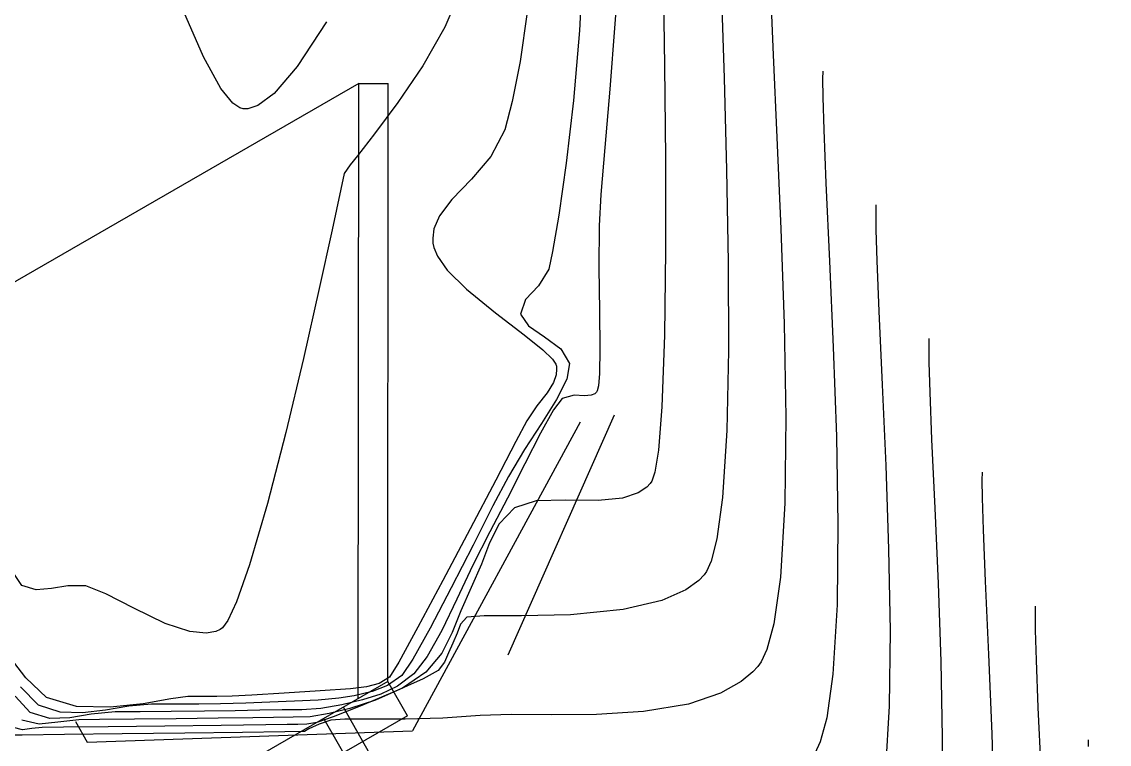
# Model space of a CAD drawing. Header units: feet. Extents: x 26064 to 27719, y 16802 to 28989.
# Drawn here: x 26340.98 to 26359.36, y 18030 to 18042.21 of the extents above; entities that cross this region are included whole.
import ezdxf

# ---------------------------------------------------------------- set-up
doc = ezdxf.new("R2010")
doc.units = ezdxf.units.FT
doc.header["$LTSCALE"] = 50
doc.header["$MEASUREMENT"] = 0
for name, pattern in [('HIDDEN', [0.375, 0.25, -0.125]), ('HIDDEN2', [0.1875, 0.125, -0.0625]), ('HIDN25', [0.0938, 0.0625, -0.0313])]:
    doc.linetypes.add(name, pattern=pattern)
for name, color, linetype in [('CONT-MJR', 160, 'HIDDEN'), ('CONT-MNR', 55, 'HIDN25'), ('DEMO-STORM SEWER', 13, 'HIDDEN2'), ('SD-INNER', 51, 'Continuous'), ('SD-OUTER', 6, 'Continuous'), ('SD-STRUCTURE', 6, 'Continuous')]:
    doc.layers.add(name, color=color, linetype=linetype)

msp = doc.modelspace()

# ---------------------------------------------------------------- linework, layer by layer
at = {"layer": 'CONT-MJR', "color": 7}
for p, q in [((26353.63651, 18042.59423, 600), (26353.6754, 18041.64638, 600)), ((26349.52167, 18042.36775, 595), (26349.40134, 18041.53506, 595)), ((26353.6754, 18041.64638, 600), (26353.7398, 18040.25133, 600)), ((26349.40134, 18041.53506, 595), (26349.26602, 18040.85612, 595)), ((26349.26602, 18040.85612, 595), (26349.1418, 18040.38018, 595)), ((26349.1418, 18040.38018, 595), (26348.90974, 18039.92762, 595)), ((26353.7398, 18040.25133, 600), (26353.80738, 18038.70642, 600)), ((26348.90974, 18039.92762, 595), (26348.58194, 18039.54733, 595)), ((26348.58194, 18039.54733, 595), (26348.24904, 18039.20176, 595)), ((26348.24904, 18039.20176, 595), (26348.03996, 18038.92505, 595)), ((26348.03996, 18038.92505, 595), (26347.94701, 18038.70477, 595)), ((26347.94701, 18038.70477, 595), (26347.92631, 18038.54732, 595)), ((26353.80738, 18038.70642, 600), (26353.86278, 18037.10139, 600)), ((26347.92631, 18038.54732, 595), (26347.93053, 18038.46452, 595)), ((26347.93053, 18038.46452, 595), (26347.94451, 18038.39316, 595)), ((26347.94451, 18038.39316, 595), (26348.0067, 18038.24452, 595)), ((26348.0067, 18038.24452, 595), (26348.17292, 18038.01026, 595)), ((26348.17292, 18038.01026, 595), (26348.49529, 18037.68671, 595)), ((26348.49529, 18037.68671, 595), (26348.98441, 18037.28542, 595)), ((26348.98441, 18037.28542, 595), (26349.47102, 18036.91505, 595)), ((26353.86278, 18037.10139, 600), (26353.89061, 18035.52597, 600)), ((26349.47102, 18036.91505, 595), (26349.78776, 18036.66075, 595)), ((26349.78776, 18036.66075, 595), (26349.94764, 18036.5044, 595)), ((26349.94764, 18036.5044, 595), (26350.0046, 18036.42005, 595)), ((26350.0046, 18036.42005, 595), (26350.01567, 18036.38455, 595)), ((26350.02002, 18036.33562, 595), (26350.01249, 18036.24197, 595)), ((26350.01567, 18036.38455, 595), (26350.02002, 18036.33562, 595)), ((26350.01249, 18036.24197, 595), (26349.96679, 18036.10914, 595)), ((26349.85885, 18035.93815, 595), (26349.68535, 18035.71677, 595)), ((26349.96679, 18036.10914, 595), (26349.85885, 18035.93815, 595)), ((26349.68535, 18035.71677, 595), (26349.51692, 18035.46425, 595)), ((26349.51692, 18035.46425, 595), (26349.33215, 18035.11407, 595)), ((26353.89061, 18035.52597, 600), (26353.87549, 18034.06989, 600)), ((26349.33215, 18035.11407, 595), (26348.99092, 18034.4635, 595)), ((26348.99092, 18034.4635, 595), (26348.5578, 18033.63908, 595)), ((26353.87549, 18034.06989, 600), (26353.80205, 18032.82287, 600)), ((26348.5578, 18033.63908, 595), (26348.09733, 18032.76734, 595)), ((26353.80205, 18032.82287, 600), (26353.69098, 18032.03609, 600)), ((26348.09733, 18032.76734, 595), (26347.67409, 18031.9748, 595)), ((26358.10286, 18032.33484, 605), (26358.10184, 18032.21196, 605)), ((26358.10184, 18032.21196, 605), (26358.10456, 18031.9292, 605)), ((26347.67409, 18031.9748, 595), (26347.35263, 18031.38799, 595)), ((26353.69098, 18032.03609, 600), (26353.57198, 18031.59915, 600)), ((26358.10456, 18031.9292, 605), (26358.11878, 18031.42234, 605)), ((26341.05188, 18031.12397, 595), (26340.52816, 18031.80358, 595)), ((26353.57198, 18031.59915, 600), (26353.47381, 18031.39154, 600)), ((26347.35263, 18031.38799, 595), (26347.19751, 18031.13344, 595)), ((26353.47381, 18031.39154, 600), (26353.4187, 18031.31499, 600)), ((26358.11878, 18031.42234, 605), (26358.15159, 18030.61936, 605)), ((26353.33273, 18031.22278, 600), (26353.1365, 18031.05939, 600)), ((26353.4187, 18031.31499, 600), (26353.33273, 18031.22278, 600)), ((26341.40356, 18030.78815, 595), (26341.05188, 18031.12397, 595)), ((26347.01963, 18031.0242, 595), (26346.8084, 18030.96663, 595)), ((26347.19751, 18031.13344, 595), (26347.01963, 18031.0242, 595)), ((26353.1365, 18031.05939, 600), (26352.78887, 18030.86269, 600)), ((26343.79164, 18030.80521, 595), (26343.50017, 18030.76458, 595)), ((26344.05113, 18030.8062, 595), (26343.79164, 18030.80521, 595)), ((26344.27769, 18030.80729, 595), (26344.05113, 18030.8062, 595)), ((26344.53696, 18030.81421, 595), (26344.27769, 18030.80729, 595)), ((26344.87187, 18030.83084, 595), (26344.53696, 18030.81421, 595)), ((26345.41834, 18030.86172, 595), (26344.87187, 18030.83084, 595)), ((26346.02449, 18030.89952, 595), (26345.41834, 18030.86172, 595)), ((26346.53847, 18030.93693, 595), (26346.02449, 18030.89952, 595)), ((26346.8084, 18030.96663, 595), (26346.53847, 18030.93693, 595)), ((26352.78887, 18030.86269, 600), (26352.2466, 18030.67898, 600)), ((26341.90835, 18030.63862, 595), (26341.40356, 18030.78815, 595)), ((26342.47904, 18030.62343, 595), (26341.90835, 18030.63862, 595)), ((26343.03614, 18030.6847, 595), (26342.47904, 18030.62343, 595)), ((26343.50017, 18030.76458, 595), (26343.03614, 18030.6847, 595)), ((26352.2466, 18030.67898, 600), (26351.48661, 18030.55041, 600)), ((26358.15159, 18030.61936, 605), (26358.204, 18029.4697, 605)), ((26346.88487, 18030.42211, 600), (26346.44268, 18030.42126, 600)), ((26347.46037, 18030.42364, 600), (26346.88487, 18030.42211, 600)), ((26348.09793, 18030.43937, 600), (26347.46037, 18030.42364, 600)), ((26348.72626, 18030.48282, 600), (26348.09793, 18030.43937, 600)), ((26349.25103, 18030.50268, 600), (26348.72626, 18030.48282, 600)), ((26349.92714, 18030.49724, 600), (26349.25103, 18030.50268, 600)), ((26350.69289, 18030.50149, 600), (26349.92714, 18030.49724, 600)), ((26351.48661, 18030.55041, 600), (26350.69289, 18030.50149, 600)), ((26345.83521, 18030.25725, 600), (26345.7593, 18030.21643, 600)), ((26346.0077, 18030.33994, 600), (26345.83521, 18030.25725, 600)), ((26346.20508, 18030.40755, 600), (26346.0077, 18030.33994, 600)), ((26346.44268, 18030.42126, 600), (26346.20508, 18030.40755, 600)), ((26340.99175, 18030.15532, 600), (26340.71468, 18030.1524, 600)), ((26341.7042, 18030.16374, 600), (26340.99175, 18030.15532, 600)), ((26342.67791, 18030.17551, 600), (26341.7042, 18030.16374, 600)), ((26343.73872, 18030.18845, 600), (26342.67791, 18030.17551, 600)), ((26344.71252, 18030.20039, 600), (26343.73872, 18030.18845, 600)), ((26345.42516, 18030.20917, 600), (26344.71252, 18030.20039, 600)), ((26345.70252, 18030.21262, 600), (26345.42516, 18030.20917, 600)), ((26345.7593, 18030.21643, 600), (26345.70252, 18030.21262, 600))]:
    msp.add_line(p, q, dxfattribs=at)
at = {"layer": 'CONT-MNR', "color": 7}
for p, q in [((26350.46436, 18043.29421, 596), (26350.40593, 18042.06001, 596)), ((26351.08263, 18043.32392, 597), (26351.00467, 18042.17008, 597)), ((26351.82284, 18042.91679, 598), (26351.84461, 18041.46214, 598)), ((26344.05303, 18041.61243, 593), (26343.64412, 18042.55169, 593)), ((26350.40593, 18042.06001, 596), (26350.30426, 18040.87776, 596)), ((26344.34858, 18041.08009, 593), (26344.05303, 18041.61243, 593)), ((26351.84461, 18041.46214, 598), (26351.85949, 18039.90255, 598)), ((26344.5475, 18040.83327, 593), (26344.34858, 18041.08009, 593)), ((26352.84734, 18041.25582, 599), (26352.89062, 18039.7028, 599)), ((26354.51663, 18040.93484, 601), (26354.53218, 18040.37884, 601)), ((26344.66772, 18040.7501, 593), (26344.5475, 18040.83327, 593)), ((26344.80375, 18040.73526, 593), (26344.72381, 18040.73469, 593)), ((26344.97348, 18040.79132, 593), (26344.80375, 18040.73526, 593)), ((26347.33749, 18040.84072, 594), (26346.9453, 18040.31128, 594)), ((26346.65296, 18039.93994, 594), (26346.53248, 18039.79109, 594)), ((26350.18061, 18039.81536, 596), (26350.05624, 18038.94073, 596)), ((26346.48037, 18039.71763, 594), (26346.43219, 18039.64244, 594)), ((26346.37521, 18039.37937, 594), (26346.22804, 18038.69206, 594)), ((26355.41175, 18039.11073, 602), (26355.41069, 18038.98496, 602)), ((26350.05624, 18038.94073, 596), (26349.9524, 18038.32178, 596)), ((26355.41069, 18038.98496, 602), (26355.41339, 18038.69314, 602)), ((26350.73839, 18038.75909, 597), (26350.7345, 18038.04824, 597)), ((26355.41339, 18038.69314, 602), (26355.42786, 18038.16399, 602)), ((26349.9524, 18038.32178, 596), (26349.89034, 18038.02641, 596)), ((26352.91938, 18038.14217, 599), (26352.92405, 18036.64917, 599)), ((26355.42786, 18038.16399, 602), (26355.46204, 18037.31374, 602)), ((26351.8424, 18036.91109, 598), (26351.79735, 18035.70044, 598)), ((26356.30879, 18036.8521, 603), (26356.30774, 18036.73091, 603)), ((26356.30774, 18036.73091, 603), (26356.31015, 18036.45177, 603)), ((26356.31015, 18036.45177, 603), (26356.32355, 18035.94973, 603)), ((26350.19127, 18036.16652, 596), (26350.01633, 18035.82194, 596)), ((26350.69293, 18035.94618, 597), (26350.66721, 18035.92238, 597)), ((26350.72648, 18036.05372, 597), (26350.70602, 18035.9694, 597)), ((26356.32355, 18035.94973, 603), (26356.35537, 18035.14861, 603)), ((26350.66721, 18035.92238, 597), (26350.60406, 18035.89441, 597)), ((26345.44342, 18035.26736, 594), (26345.13354, 18034.06575, 594)), ((26352.89503, 18035.29907, 599), (26352.82276, 18034.16713, 599)), ((26349.47485, 18034.98176, 596), (26349.20405, 18034.52564, 596)), ((26357.20582, 18034.59347, 604), (26357.20476, 18034.46335, 604)), ((26349.18867, 18034.15653, 597), (26348.89118, 18033.58703, 597)), ((26351.13378, 18034.15854, 598), (26350.72206, 18034.11616, 598)), ((26345.13354, 18034.06575, 594), (26344.83249, 18033.0312, 594)), ((26348.94457, 18034.02669, 596), (26348.608, 18033.3634, 596)), ((26348.89118, 18033.58703, 597), (26348.60617, 18033.02331, 597)), ((26349.04652, 18033.72496, 598), (26348.88456, 18033.40328, 598)), ((26357.22326, 18033.61958, 604), (26357.25882, 18032.75545, 604)), ((26348.88456, 18033.40328, 598), (26348.75202, 18033.04102, 598)), ((26348.75202, 18033.04102, 598), (26348.57831, 18032.64842, 598)), ((26352.55307, 18032.91959, 599), (26352.51011, 18032.85872, 599)), ((26348.57831, 18032.64842, 598), (26348.39943, 18032.25543, 598)), ((26352.42148, 18032.7675, 599), (26352.20409, 18032.60959, 599)), ((26357.25882, 18032.75545, 604), (26357.31555, 18031.51354, 604)), ((26344.61131, 18032.40334, 594), (26344.46356, 18032.0887, 594)), ((26344.46356, 18032.0887, 594), (26344.37607, 18031.96755, 594)), ((26348.39943, 18032.25543, 598), (26348.25524, 18031.88546, 598)), ((26348.50296, 18032.14809, 599), (26348.39769, 18032.02678, 599)), ((26349.42569, 18032.16675, 599), (26348.7938, 18032.17085, 599)), ((26344.26334, 18031.90491, 594), (26344.1002, 18031.87588, 594)), ((26344.3361, 18031.9364, 594), (26344.26334, 18031.90491, 594)), ((26348.07789, 18031.91879, 597), (26347.83507, 18031.48115, 597)), ((26348.25524, 18031.88546, 598), (26348.08084, 18031.53896, 598)), ((26348.33667, 18031.87805, 599), (26348.26543, 18031.7098, 599)), ((26356.51014, 18031.39685, 603), (26356.53337, 18030.11102, 603)), ((26347.81135, 18031.21634, 598), (26347.41666, 18030.94457, 598)), ((26347.3324, 18030.98181, 597), (26347.04994, 18030.84675, 597)), ((26341.26346, 18030.66099, 596), (26340.96354, 18030.96816, 596)), ((26347.04994, 18030.84675, 597), (26346.74138, 18030.75214, 597)), ((26347.41666, 18030.94457, 598), (26346.9615, 18030.7438, 598)), ((26343.60451, 18030.6767, 596), (26343.17625, 18030.67465, 596)), ((26344.77007, 18030.6939, 596), (26344.34221, 18030.68113, 596)), ((26346.38876, 18030.66655, 597), (26346.0361, 18030.60362, 597)), ((26346.9615, 18030.7438, 598), (26346.52315, 18030.60435, 598)), ((26355.63927, 18030.64013, 602), (26355.57453, 18029.54894, 602)), ((26341.45568, 18030.43477, 597), (26341.12335, 18030.53382, 597)), ((26342.01016, 18030.52794, 596), (26341.62954, 18030.54085, 596)), ((26342.39902, 18030.57647, 596), (26342.01016, 18030.52794, 596)), ((26342.88573, 18030.42215, 598), (26342.29655, 18030.41671, 598)), ((26344.30096, 18030.43715, 598), (26343.59365, 18030.42918, 598)), ((26345.23629, 18030.45326, 598), (26344.8883, 18030.44539, 598)), ((26345.85753, 18030.46475, 598), (26345.56787, 18030.45695, 598)), ((26346.17894, 18030.51651, 598), (26345.85753, 18030.46475, 598)), ((26346.52315, 18030.60435, 598), (26346.17894, 18030.51651, 598)), ((26354.58372, 18030.44821, 601), (26354.47166, 18030.03831, 601)), ((26340.99341, 18030.24433, 599), (26340.84314, 18030.27948, 599)), ((26342.44528, 18030.29499, 599), (26341.69036, 18030.28676, 599)), ((26344.35064, 18030.31689, 599), (26343.39774, 18030.30569, 599)), ((26345.79874, 18030.33904, 599), (26345.64518, 18030.3349, 599)), ((26345.96912, 18030.36647, 599), (26345.79874, 18030.33904, 599)), ((26356.53337, 18030.11102, 603), (26356.52116, 18028.92585, 603))]:
    msp.add_line(p, q, dxfattribs=at)
at = {"layer": 'CONT-MNR', "color": 7, "extrusion": (0.921755, -0.387774, 0)}
msp.add_line((26348.39325, 18042.73396, 594), (26348.13347, 18042.11644, 594), dxfattribs=at)
at = {"layer": 'CONT-MNR', "color": 7, "extrusion": (0.999463, 0.032781, 0)}
msp.add_line((26352.79912, 18042.72597, 599), (26352.84734, 18041.25582, 599), dxfattribs=at)
at = {"layer": 'CONT-MNR', "color": 7, "extrusion": (0.837459, -0.5465, 0)}
msp.add_line((26346.13061, 18042.20631, 593), (26345.63669, 18041.44943, 593), dxfattribs=at)
at = {"layer": 'CONT-MNR', "color": 7, "extrusion": (0.866498, -0.49918, 0)}
msp.add_line((26348.13347, 18042.11644, 594), (26347.75755, 18041.4639, 594), dxfattribs=at)
at = {"layer": 'CONT-MNR', "color": 7, "extrusion": (0.996847, -0.079346, 0)}
msp.add_line((26351.00467, 18042.17008, 597), (26350.91675, 18041.0655, 597), dxfattribs=at)
at = {"layer": 'CONT-MNR', "color": 7, "extrusion": (0.758831, -0.651288, 0)}
msp.add_line((26345.63669, 18041.44943, 593), (26345.2478, 18040.99632, 593), dxfattribs=at)
at = {"layer": 'CONT-MNR', "color": 7, "extrusion": (0.829213, -0.558933, 0)}
msp.add_line((26347.75755, 18041.4639, 594), (26347.33749, 18040.84072, 594), dxfattribs=at)
at = {"layer": 'CONT-MNR', "color": 7, "extrusion": (0.999966, -0.008208, 0)}
msp.add_line((26354.51471, 18041.36936, 601), (26354.51364, 18041.23913, 601), dxfattribs=at)
at = {"layer": 'CONT-MNR', "color": 7, "extrusion": (0.999952, 0.009815, 0)}
msp.add_line((26354.51364, 18041.23913, 601), (26354.51663, 18040.93484, 601), dxfattribs=at)
at = {"layer": 'CONT-MNR', "color": 7, "extrusion": (0.598618, -0.801035, 0)}
msp.add_line((26345.2478, 18040.99632, 593), (26344.97348, 18040.79132, 593), dxfattribs=at)
at = {"layer": 'CONT-MNR', "color": 7, "extrusion": (0.996431, -0.084409, 0)}
msp.add_line((26350.91675, 18041.0655, 597), (26350.83338, 18040.08135, 597), dxfattribs=at)
at = {"layer": 'CONT-MNR', "color": 7, "extrusion": (0.26494, 0.964265, 0)}
msp.add_line((26344.72381, 18040.73469, 593), (26344.66772, 18040.7501, 593), dxfattribs=at)
at = {"layer": 'CONT-MNR', "color": 7, "extrusion": (0.993295, -0.115607, 0)}
msp.add_line((26350.30426, 18040.87776, 596), (26350.18061, 18039.81536, 596), dxfattribs=at)
at = {"layer": 'CONT-MNR', "color": 7, "extrusion": (0.999176, 0.040594, 0)}
msp.add_line((26354.53218, 18040.37884, 601), (26354.56871, 18039.47969, 601), dxfattribs=at)
at = {"layer": 'CONT-MNR', "color": 7, "extrusion": (0.78573, -0.618569, 0)}
msp.add_line((26346.9453, 18040.31128, 594), (26346.65296, 18039.93994, 594), dxfattribs=at)
at = {"layer": 'CONT-MNR', "color": 7, "extrusion": (0.996725, -0.080862, 0)}
msp.add_line((26350.83338, 18040.08135, 597), (26350.76909, 18039.28882, 597), dxfattribs=at)
at = {"layer": 'CONT-MNR', "color": 7, "extrusion": (1, 0.000928965, 0)}
msp.add_line((26351.85949, 18039.90255, 598), (26351.86094, 18038.34866, 598), dxfattribs=at)
at = {"layer": 'CONT-MNR', "color": 7, "extrusion": (0.977337, -0.211691, 0)}
msp.add_line((26346.43219, 18039.64244, 594), (26346.37521, 18039.37937, 594), dxfattribs=at)
at = {"layer": 'CONT-MNR', "color": 7, "extrusion": (0.815597, -0.578621, 0)}
msp.add_line((26346.53248, 18039.79109, 594), (26346.48037, 18039.71763, 594), dxfattribs=at)
at = {"layer": 'CONT-MNR', "color": 7, "extrusion": (0.99983, 0.018427, 0)}
msp.add_line((26352.89062, 18039.7028, 599), (26352.91938, 18038.14217, 599), dxfattribs=at)
at = {"layer": 'CONT-MNR', "color": 7, "extrusion": (0.998944, 0.045951, 0)}
msp.add_line((26354.56871, 18039.47969, 601), (26354.62932, 18038.1622, 601), dxfattribs=at)
at = {"layer": 'CONT-MNR', "color": 7, "extrusion": (0.998325, -0.05786, 0)}
msp.add_line((26350.76909, 18039.28882, 597), (26350.73839, 18038.75909, 597), dxfattribs=at)
at = {"layer": 'CONT-MNR', "color": 7, "extrusion": (0.976843, -0.213959, 0)}
msp.add_line((26346.22804, 18038.69206, 594), (26346.01048, 18037.69878, 594), dxfattribs=at)
at = {"layer": 'CONT-MNR', "color": 7, "extrusion": (0.999917, -0.012891, 0)}
msp.add_line((26351.86094, 18038.34866, 598), (26351.8424, 18036.91109, 598), dxfattribs=at)
at = {"layer": 'CONT-MNR', "color": 7, "extrusion": (0.999043, 0.043728, 0)}
msp.add_line((26354.62932, 18038.1622, 601), (26354.69299, 18036.70753, 601), dxfattribs=at)
at = {"layer": 'CONT-MNR', "color": 7, "extrusion": (0.84764, -0.530572, 0)}
msp.add_line((26349.89034, 18038.02641, 596), (26349.71282, 18037.74281, 596), dxfattribs=at)
at = {"layer": 'CONT-MNR', "color": 7, "extrusion": (0.999905, 0.01378, 0)}
msp.add_line((26350.7345, 18038.04824, 597), (26350.74449, 18037.32319, 597), dxfattribs=at)
at = {"layer": 'CONT-MNR', "color": 7, "extrusion": (0.97518, -0.221412, 0)}
msp.add_line((26346.01048, 18037.69878, 594), (26345.74234, 18036.5178, 594), dxfattribs=at)
at = {"layer": 'CONT-MNR', "color": 7, "extrusion": (0.729953, -0.683497, 0)}
msp.add_line((26349.71282, 18037.74281, 596), (26349.49622, 18037.51149, 596), dxfattribs=at)
at = {"layer": 'CONT-MNR', "color": 7, "extrusion": (0.941989, -0.335644, 0)}
msp.add_line((26349.49622, 18037.51149, 596), (26349.40774, 18037.26316, 596), dxfattribs=at)
at = {"layer": 'CONT-MNR', "color": 7, "extrusion": (0.821849, 0.569705, 0)}
msp.add_line((26349.40774, 18037.26316, 596), (26349.54313, 18037.06786, 596), dxfattribs=at)
at = {"layer": 'CONT-MNR', "color": 7, "extrusion": (0.999936, 0.011351, 0)}
msp.add_line((26350.74449, 18037.32319, 597), (26350.75188, 18036.67226, 597), dxfattribs=at)
at = {"layer": 'CONT-MNR', "color": 7, "extrusion": (0.998952, 0.045775, 0)}
msp.add_line((26355.46204, 18037.31374, 602), (26355.51885, 18036.07393, 602), dxfattribs=at)
at = {"layer": 'CONT-MNR', "color": 7, "extrusion": (-0.56249, -0.826804, 0)}
msp.add_line((26349.54313, 18037.06786, 596), (26349.81451, 18036.88323, 596), dxfattribs=at)
at = {"layer": 'CONT-MNR', "color": 7, "extrusion": (-0.590726, -0.806872, 0)}
msp.add_line((26349.81451, 18036.88323, 596), (26350.09021, 18036.68139, 596), dxfattribs=at)
at = {"layer": 'CONT-MNR', "color": 7, "extrusion": (0.857276, 0.514858, 0)}
msp.add_line((26350.09021, 18036.68139, 596), (26350.23851, 18036.43445, 596), dxfattribs=at)
at = {"layer": 'CONT-MNR', "color": 7, "extrusion": (0.999851, -0.017247, 0)}
msp.add_line((26350.75188, 18036.67226, 597), (26350.74485, 18036.26427, 597), dxfattribs=at)
at = {"layer": 'CONT-MNR', "color": 7, "extrusion": (0.999401, 0.034609, 0)}
msp.add_line((26354.69299, 18036.70753, 601), (26354.74522, 18035.19912, 601), dxfattribs=at)
at = {"layer": 'CONT-MNR', "color": 7, "extrusion": (0.972597, -0.232498, 0)}
msp.add_line((26345.74234, 18036.5178, 594), (26345.44342, 18035.26736, 594), dxfattribs=at)
at = {"layer": 'CONT-MNR', "color": 7, "extrusion": (0.999769, -0.021486, 0)}
msp.add_line((26352.92405, 18036.64917, 599), (26352.89503, 18035.29907, 599), dxfattribs=at)
at = {"layer": 'CONT-MNR', "color": 7, "extrusion": (0.98481, -0.173634, 0)}
msp.add_line((26350.23851, 18036.43445, 596), (26350.19127, 18036.16652, 596), dxfattribs=at)
at = {"layer": 'CONT-MNR', "color": 7, "extrusion": (0.996216, -0.086915, 0)}
msp.add_line((26350.74485, 18036.26427, 597), (26350.72648, 18036.05372, 597), dxfattribs=at)
at = {"layer": 'CONT-MNR', "color": 7, "extrusion": (0.871154, -0.49101, 0)}
msp.add_line((26350.70602, 18035.9694, 597), (26350.69293, 18035.94618, 597), dxfattribs=at)
at = {"layer": 'CONT-MNR', "color": 7, "extrusion": (0.999042, 0.043752, 0)}
msp.add_line((26355.51885, 18036.07393, 602), (26355.5786, 18034.70949, 602), dxfattribs=at)
at = {"layer": 'CONT-MNR', "color": 7, "extrusion": (0.844361, -0.535774, 0)}
msp.add_line((26350.01633, 18035.82194, 596), (26349.76157, 18035.42044, 596), dxfattribs=at)
at = {"layer": 'CONT-MNR', "color": 7, "extrusion": (0.800512, -0.599317, 0)}
msp.add_line((26350.11406, 18035.84353, 597), (26349.96768, 18035.648, 597), dxfattribs=at)
at = {"layer": 'CONT-MNR', "color": 7, "extrusion": (0.246698, -0.969092, 0)}
msp.add_line((26350.3143, 18035.8945, 597), (26350.11406, 18035.84353, 597), dxfattribs=at)
at = {"layer": 'CONT-MNR', "color": 7, "extrusion": (-0.048345, -0.998831, 0)}
msp.add_line((26350.48781, 18035.8861, 597), (26350.3143, 18035.8945, 597), dxfattribs=at)
at = {"layer": 'CONT-MNR', "color": 7, "extrusion": (0.071342, -0.997452, 0)}
msp.add_line((26350.60406, 18035.89441, 597), (26350.48781, 18035.8861, 597), dxfattribs=at)
at = {"layer": 'CONT-MNR', "color": 7, "extrusion": (0.873937, -0.486039, 0)}
msp.add_line((26349.96768, 18035.648, 597), (26349.74956, 18035.2558, 597), dxfattribs=at)
at = {"layer": 'CONT-MNR', "color": 7, "extrusion": (0.996698, -0.081194, 0)}
msp.add_line((26351.79735, 18035.70044, 598), (26351.73782, 18034.96966, 598), dxfattribs=at)
at = {"layer": 'CONT-MNR', "color": 7, "extrusion": (0.837065, -0.547103, 0)}
msp.add_line((26349.76157, 18035.42044, 596), (26349.47485, 18034.98176, 596), dxfattribs=at)
at = {"layer": 'CONT-MNR', "color": 7, "extrusion": (0.889465, -0.457002, 0)}
msp.add_line((26349.74956, 18035.2558, 597), (26349.48234, 18034.73572, 597), dxfattribs=at)
at = {"layer": 'CONT-MNR', "color": 7, "extrusion": (0.999842, 0.017781, 0)}
msp.add_line((26354.74522, 18035.19912, 601), (26354.77152, 18033.72041, 601), dxfattribs=at)
at = {"layer": 'CONT-MNR', "color": 7, "extrusion": (0.998961, 0.045581, 0)}
msp.add_line((26356.35537, 18035.14861, 603), (26356.40839, 18033.9866, 603), dxfattribs=at)
at = {"layer": 'CONT-MNR', "color": 7, "extrusion": (0.987027, -0.160552, 0)}
msp.add_line((26351.73782, 18034.96966, 598), (26351.67727, 18034.59742, 598), dxfattribs=at)
at = {"layer": 'CONT-MNR', "color": 7, "extrusion": (0.891899, -0.452234, 0)}
msp.add_line((26349.48234, 18034.73572, 597), (26349.18867, 18034.15653, 597), dxfattribs=at)
at = {"layer": 'CONT-MNR', "color": 7, "extrusion": (0.999397, 0.034735, 0)}
msp.add_line((26355.5786, 18034.70949, 602), (26355.62767, 18033.29758, 602), dxfattribs=at)
at = {"layer": 'CONT-MNR', "color": 7, "extrusion": (0.887203, -0.46138, 0)}
msp.add_line((26349.20405, 18034.52564, 596), (26348.94457, 18034.02669, 596), dxfattribs=at)
at = {"layer": 'CONT-MNR', "color": 7, "extrusion": (0.951773, -0.306802, 0)}
msp.add_line((26351.67727, 18034.59742, 598), (26351.62855, 18034.44627, 598), dxfattribs=at)
at = {"layer": 'CONT-MNR', "color": 7, "extrusion": (-0.552822, 0.833299, 0)}
msp.add_line((26351.54137, 18034.3416, 598), (26351.39758, 18034.24621, 598), dxfattribs=at)
at = {"layer": 'CONT-MNR', "color": 7, "extrusion": (0.711182, -0.703008, 0)}
msp.add_line((26351.60152, 18034.40245, 598), (26351.54137, 18034.3416, 598), dxfattribs=at)
at = {"layer": 'CONT-MNR', "color": 7, "extrusion": (0.851129, -0.524957, 0)}
msp.add_line((26351.62855, 18034.44627, 598), (26351.60152, 18034.40245, 598), dxfattribs=at)
at = {"layer": 'CONT-MNR', "color": 7, "extrusion": (0.999949, 0.010059, 0)}
msp.add_line((26357.20476, 18034.46335, 604), (26357.20779, 18034.16233, 604), dxfattribs=at)
at = {"layer": 'CONT-MNR', "color": 7, "extrusion": (0.297078, -0.954853, 0)}
msp.add_line((26349.67408, 18034.10954, 598), (26349.30851, 18033.99581, 598), dxfattribs=at)
at = {"layer": 'CONT-MNR', "color": 7, "extrusion": (0.022786, -0.99974, 0)}
msp.add_line((26350.17481, 18034.12095, 598), (26349.67408, 18034.10954, 598), dxfattribs=at)
at = {"layer": 'CONT-MNR', "color": 7, "extrusion": (-0.008754, -0.999962, 0)}
msp.add_line((26350.72206, 18034.11616, 598), (26350.17481, 18034.12095, 598), dxfattribs=at)
at = {"layer": 'CONT-MNR', "color": 7, "extrusion": (0.315384, -0.948964, 0)}
msp.add_line((26351.39758, 18034.24621, 598), (26351.13378, 18034.15854, 598), dxfattribs=at)
at = {"layer": 'CONT-MNR', "color": 7, "extrusion": (0.990786, -0.135439, 0)}
msp.add_line((26352.82276, 18034.16713, 599), (26352.72735, 18033.46922, 599), dxfattribs=at)
at = {"layer": 'CONT-MNR', "color": 7, "extrusion": (0.999594, 0.028497, 0)}
msp.add_line((26357.20779, 18034.16233, 604), (26357.22326, 18033.61958, 604), dxfattribs=at)
at = {"layer": 'CONT-MNR', "color": 7, "extrusion": (0.718753, -0.695266, 0)}
msp.add_line((26349.30851, 18033.99581, 598), (26349.04652, 18033.72496, 598), dxfattribs=at)
at = {"layer": 'CONT-MNR', "color": 7, "extrusion": (0.999041, 0.043779, 0)}
msp.add_line((26356.40839, 18033.9866, 603), (26356.46423, 18032.71236, 603), dxfattribs=at)
at = {"layer": 'CONT-MNR', "color": 7, "extrusion": (0.999946, -0.010356, 0)}
msp.add_line((26354.77152, 18033.72041, 601), (26354.75738, 18032.35483, 601), dxfattribs=at)
at = {"layer": 'CONT-MNR', "color": 7, "extrusion": (0.891129, -0.453751, 0)}
msp.add_line((26348.608, 18033.3634, 596), (26348.23991, 18032.6405, 596), dxfattribs=at)
at = {"layer": 'CONT-MNR', "color": 7, "extrusion": (0.96865, -0.248431, 0)}
msp.add_line((26352.72735, 18033.46922, 599), (26352.63066, 18033.09219, 599), dxfattribs=at)
at = {"layer": 'CONT-MNR', "color": 7, "extrusion": (0.99984, 0.017914, 0)}
msp.add_line((26355.62767, 18033.29758, 602), (26355.65244, 18031.91541, 602), dxfattribs=at)
at = {"layer": 'CONT-MNR', "color": 7, "extrusion": (0.830028, 0.557721, 0)}
msp.add_line((26340.986, 18032.68199, 594), (26340.75948, 18033.01911, 594), dxfattribs=at)
at = {"layer": 'CONT-MNR', "color": 7, "extrusion": (0.943192, -0.332249, 0)}
msp.add_line((26344.83249, 18033.0312, 594), (26344.61131, 18032.40334, 594), dxfattribs=at)
at = {"layer": 'CONT-MNR', "color": 7, "extrusion": (0.903973, -0.42759, 0)}
msp.add_line((26348.60617, 18033.02331, 597), (26348.335, 18032.45004, 597), dxfattribs=at)
at = {"layer": 'CONT-MNR', "color": 7, "extrusion": (0.912086, -0.409998, 0)}
msp.add_line((26352.63066, 18033.09219, 599), (26352.55307, 18032.91959, 599), dxfattribs=at)
at = {"layer": 'CONT-MNR', "color": 7, "extrusion": (0.717192, -0.696876, 0)}
msp.add_line((26352.51011, 18032.85872, 599), (26352.42148, 18032.7675, 599), dxfattribs=at)
at = {"layer": 'CONT-MNR', "color": 7, "extrusion": (-0.289285, -0.957243, 0)}
msp.add_line((26341.2274, 18032.60904, 594), (26340.986, 18032.68199, 594), dxfattribs=at)
at = {"layer": 'CONT-MNR', "color": 7, "extrusion": (0.08762, -0.996154, 0)}
msp.add_line((26341.48461, 18032.63166, 594), (26341.2274, 18032.60904, 594), dxfattribs=at)
at = {"layer": 'CONT-MNR', "color": 7, "extrusion": (0.163989, -0.986462, 0)}
msp.add_line((26341.76184, 18032.67775, 594), (26341.48461, 18032.63166, 594), dxfattribs=at)
at = {"layer": 'CONT-MNR', "color": 7, "extrusion": (-0.0085, -0.999964, 0)}
msp.add_line((26342.06329, 18032.67519, 594), (26341.76184, 18032.67775, 594), dxfattribs=at)
at = {"layer": 'CONT-MNR', "color": 7, "extrusion": (0.362368, 0.932035, 0)}
msp.add_line((26342.4053, 18032.54222, 594), (26342.06329, 18032.67519, 594), dxfattribs=at)
at = {"layer": 'CONT-MNR', "color": 7, "extrusion": (0.886366, -0.462984, 0)}
msp.add_line((26348.23991, 18032.6405, 596), (26347.88585, 18031.96267, 596), dxfattribs=at)
at = {"layer": 'CONT-MNR', "color": 7, "extrusion": (0.999392, 0.034876, 0)}
msp.add_line((26356.46423, 18032.71236, 603), (26356.51014, 18031.39685, 603), dxfattribs=at)
at = {"layer": 'CONT-MNR', "color": 7, "extrusion": (-0.462638, -0.886548, 0)}
msp.add_line((26342.87786, 18032.29562, 594), (26342.4053, 18032.54222, 594), dxfattribs=at)
at = {"layer": 'CONT-MNR', "color": 7, "extrusion": (0.900127, -0.435628, 0)}
msp.add_line((26348.335, 18032.45004, 597), (26348.07789, 18031.91879, 597), dxfattribs=at)
at = {"layer": 'CONT-MNR', "color": 7, "extrusion": (0.405271, -0.914197, 0)}
msp.add_line((26352.20409, 18032.60959, 599), (26351.79485, 18032.42817, 599), dxfattribs=at)
at = {"layer": 'CONT-MNR', "color": 7, "extrusion": (-0.432944, -0.901421, 0)}
msp.add_line((26343.4067, 18032.04162, 594), (26342.87786, 18032.29562, 594), dxfattribs=at)
at = {"layer": 'CONT-MNR', "color": 7, "extrusion": (0.099648, -0.995023, 0)}
msp.add_line((26351.14188, 18032.27336, 599), (26350.25594, 18032.18464, 599), dxfattribs=at)
at = {"layer": 'CONT-MNR', "color": 7, "extrusion": (-0.230691, 0.973027, 0)}
msp.add_line((26351.79485, 18032.42817, 599), (26351.14188, 18032.27336, 599), dxfattribs=at)
at = {"layer": 'CONT-MNR', "color": 7, "extrusion": (0.998258, -0.058993, 0)}
msp.add_line((26354.75738, 18032.35483, 601), (26354.68829, 18031.18581, 601), dxfattribs=at)
at = {"layer": 'CONT-MNR', "color": 7, "extrusion": (0.078033, -0.996951, 0)}
msp.add_line((26348.7938, 18032.17085, 599), (26348.50296, 18032.14809, 599), dxfattribs=at)
at = {"layer": 'CONT-MNR', "color": 7, "extrusion": (0.021539, -0.999768, 0)}
msp.add_line((26350.25594, 18032.18464, 599), (26349.42569, 18032.16675, 599), dxfattribs=at)
at = {"layer": 'CONT-MNR', "color": 7, "extrusion": (-0.314651, -0.949208, 0)}
msp.add_line((26343.82038, 18031.90449, 594), (26343.4067, 18032.04162, 594), dxfattribs=at)
at = {"layer": 'CONT-MNR', "color": 7, "extrusion": (-0.101715, -0.994814, 0)}
msp.add_line((26344.1002, 18031.87588, 594), (26343.82038, 18031.90449, 594), dxfattribs=at)
at = {"layer": 'CONT-MNR', "color": 7, "extrusion": (0.614801, -0.788683, 0)}
msp.add_line((26344.37607, 18031.96755, 594), (26344.3361, 18031.9364, 594), dxfattribs=at)
at = {"layer": 'CONT-MNR', "color": 7, "extrusion": (0.873387, -0.487026, 0)}
msp.add_line((26347.88585, 18031.96267, 596), (26347.5914, 18031.43463, 596), dxfattribs=at)
at = {"layer": 'CONT-MNR', "color": 7, "extrusion": (0.925145, -0.379614, 0)}
msp.add_line((26348.39769, 18032.02678, 599), (26348.33667, 18031.87805, 599), dxfattribs=at)
at = {"layer": 'CONT-MNR', "color": 7, "extrusion": (0.999947, -0.010328, 0)}
msp.add_line((26355.65244, 18031.91541, 602), (26355.63927, 18030.64013, 602), dxfattribs=at)
at = {"layer": 'CONT-MNR', "color": 7, "extrusion": (0.915785, -0.401668, 0)}
msp.add_line((26348.26543, 18031.7098, 599), (26348.1914, 18031.54102, 599), dxfattribs=at)
at = {"layer": 'CONT-MNR', "color": 7, "extrusion": (0.767459, -0.641098, 0)}
msp.add_line((26348.08084, 18031.53896, 598), (26347.81135, 18031.21634, 598), dxfattribs=at)
at = {"layer": 'CONT-MNR', "color": 7, "extrusion": (0.919385, -0.393358, 0)}
msp.add_line((26348.1914, 18031.54102, 599), (26348.12492, 18031.38563, 599), dxfattribs=at)
at = {"layer": 'CONT-MNR', "color": 7, "extrusion": (0.822335, -0.569004, 0)}
msp.add_line((26347.5914, 18031.43463, 596), (26347.40212, 18031.16108, 596), dxfattribs=at)
at = {"layer": 'CONT-MNR', "color": 7, "extrusion": (0.788199, -0.615421, 0)}
msp.add_line((26347.83507, 18031.48115, 597), (26347.60673, 18031.18871, 597), dxfattribs=at)
at = {"layer": 'CONT-MNR', "color": 7, "extrusion": (0.792621, -0.609715, 0)}
msp.add_line((26348.12492, 18031.38563, 599), (26348.01596, 18031.24398, 599), dxfattribs=at)
at = {"layer": 'CONT-MNR', "color": 7, "extrusion": (0.999152, 0.041172, 0)}
msp.add_line((26357.31555, 18031.51354, 604), (26357.37071, 18030.17486, 604), dxfattribs=at)
at = {"layer": 'CONT-MNR', "color": 7, "extrusion": (-0.575952, 0.817484, 0)}
msp.add_line((26347.40212, 18031.16108, 596), (26347.1602, 18030.99063, 596), dxfattribs=at)
at = {"layer": 'CONT-MNR', "color": 7, "extrusion": (0.602145, -0.798387, 0)}
msp.add_line((26347.60673, 18031.18871, 597), (26347.3324, 18030.98181, 597), dxfattribs=at)
at = {"layer": 'CONT-MNR', "color": 7, "extrusion": (0.483455, -0.875369, 0)}
msp.add_line((26348.01596, 18031.24398, 599), (26347.7651, 18031.10543, 599), dxfattribs=at)
at = {"layer": 'CONT-MNR', "color": 7, "extrusion": (0.9901, -0.140367, 0)}
msp.add_line((26354.68829, 18031.18581, 601), (26354.58372, 18030.44821, 601), dxfattribs=at)
at = {"layer": 'CONT-MNR', "color": 7, "extrusion": (0.355957, -0.934502, 0)}
msp.add_line((26347.1602, 18030.99063, 596), (26346.90172, 18030.89218, 596), dxfattribs=at)
at = {"layer": 'CONT-MNR', "color": 7, "extrusion": (-0.410685, 0.911777, 0)}
msp.add_line((26347.7651, 18031.10543, 599), (26347.28726, 18030.8902, 599), dxfattribs=at)
at = {"layer": 'CONT-MNR', "color": 7, "extrusion": (0.741163, 0.671325, 0)}
msp.add_line((26341.12335, 18030.53382, 597), (26340.87248, 18030.81079, 597), dxfattribs=at)
at = {"layer": 'CONT-MNR', "color": 7, "extrusion": (0.158135, -0.987417, 0)}
msp.add_line((26346.59858, 18030.81659, 596), (26346.34091, 18030.77532, 596), dxfattribs=at)
at = {"layer": 'CONT-MNR', "color": 7, "extrusion": (0.241937, -0.970292, 0)}
msp.add_line((26346.90172, 18030.89218, 596), (26346.59858, 18030.81659, 596), dxfattribs=at)
at = {"layer": 'CONT-MNR', "color": 7, "extrusion": (-0.386849, 0.922143, 0)}
msp.add_line((26347.28726, 18030.8902, 599), (26346.73017, 18030.6565, 599), dxfattribs=at)
at = {"layer": 'CONT-MNR', "color": 7, "extrusion": (-0.311809, -0.950145, 0)}
msp.add_line((26341.62954, 18030.54085, 596), (26341.26346, 18030.66099, 596), dxfattribs=at)
at = {"layer": 'CONT-MNR', "color": 7, "extrusion": (0.16203, -0.986786, 0)}
msp.add_line((26342.78982, 18030.64064, 596), (26342.39902, 18030.57647, 596), dxfattribs=at)
at = {"layer": 'CONT-MNR', "color": 7, "extrusion": (0.087683, -0.996148, 0)}
msp.add_line((26343.17625, 18030.67465, 596), (26342.78982, 18030.64064, 596), dxfattribs=at)
at = {"layer": 'CONT-MNR', "color": 7, "extrusion": (0.001166, -0.999999, 0)}
msp.add_line((26343.97343, 18030.67713, 596), (26343.60451, 18030.6767, 596), dxfattribs=at)
at = {"layer": 'CONT-MNR', "color": 7, "extrusion": (0.01085, -0.999941, 0)}
msp.add_line((26344.34221, 18030.68113, 596), (26343.97343, 18030.67713, 596), dxfattribs=at)
at = {"layer": 'CONT-MNR', "color": 7, "extrusion": (0.036499, -0.999334, 0)}
msp.add_line((26345.1724, 18030.70859, 596), (26344.77007, 18030.6939, 596), dxfattribs=at)
at = {"layer": 'CONT-MNR', "color": 7, "extrusion": (0.038511, -0.999258, 0)}
msp.add_line((26345.59211, 18030.72477, 596), (26345.1724, 18030.70859, 596), dxfattribs=at)
at = {"layer": 'CONT-MNR', "color": 7, "extrusion": (0.052488, -0.998622, 0)}
msp.add_line((26345.99352, 18030.74586, 596), (26345.59211, 18030.72477, 596), dxfattribs=at)
at = {"layer": 'CONT-MNR', "color": 7, "extrusion": (0.084504, -0.996423, 0)}
msp.add_line((26346.34091, 18030.77532, 596), (26345.99352, 18030.74586, 596), dxfattribs=at)
at = {"layer": 'CONT-MNR', "color": 7, "extrusion": (-0.368978, 0.929438, 0)}
msp.add_line((26346.73017, 18030.6565, 599), (26346.24155, 18030.46252, 599), dxfattribs=at)
at = {"layer": 'CONT-MNR', "color": 7, "extrusion": (0.235863, -0.971786, 0)}
msp.add_line((26346.74138, 18030.75214, 597), (26346.38876, 18030.66655, 597), dxfattribs=at)
at = {"layer": 'CONT-MNR', "color": 7, "extrusion": (0.039353, -0.999225, 0)}
msp.add_line((26341.79425, 18030.4481, 597), (26341.45568, 18030.43477, 597), dxfattribs=at)
at = {"layer": 'CONT-MNR', "color": 7, "extrusion": (0.160009, -0.987116, 0)}
msp.add_line((26342.15675, 18030.50686, 597), (26341.79425, 18030.4481, 597), dxfattribs=at)
at = {"layer": 'CONT-MNR', "color": 7, "extrusion": (0.091731, -0.995784, 0)}
msp.add_line((26342.56085, 18030.54409, 597), (26342.15675, 18030.50686, 597), dxfattribs=at)
at = {"layer": 'CONT-MNR', "color": 7, "extrusion": (0.007313, -0.999973, 0)}
msp.add_line((26342.98222, 18030.54717, 597), (26342.56085, 18030.54409, 597), dxfattribs=at)
at = {"layer": 'CONT-MNR', "color": 7, "extrusion": (0.00993, -0.999951, 0)}
msp.add_line((26343.59365, 18030.42918, 598), (26342.88573, 18030.42215, 598), dxfattribs=at)
at = {"layer": 'CONT-MNR', "color": 7, "extrusion": (0.006394, -0.99998, 0)}
msp.add_line((26343.50907, 18030.55054, 597), (26342.98222, 18030.54717, 597), dxfattribs=at)
at = {"layer": 'CONT-MNR', "color": 7, "extrusion": (0.008524, -0.999964, 0)}
msp.add_line((26344.06947, 18030.55531, 597), (26343.50907, 18030.55054, 597), dxfattribs=at)
at = {"layer": 'CONT-MNR', "color": 7, "extrusion": (0.013995, -0.999902, 0)}
msp.add_line((26344.59148, 18030.56262, 597), (26344.06947, 18030.55531, 597), dxfattribs=at)
at = {"layer": 'CONT-MNR', "color": 7, "extrusion": (0.014035, -0.999902, 0)}
msp.add_line((26344.8883, 18030.44539, 598), (26344.30096, 18030.43715, 598), dxfattribs=at)
at = {"layer": 'CONT-MNR', "color": 7, "extrusion": (0.026604, -0.999646, 0)}
msp.add_line((26345.00318, 18030.57358, 597), (26344.59148, 18030.56262, 597), dxfattribs=at)
at = {"layer": 'CONT-MNR', "color": 7, "extrusion": (0.017448, -0.999848, 0)}
msp.add_line((26345.38215, 18030.58019, 597), (26345.00318, 18030.57358, 597), dxfattribs=at)
at = {"layer": 'CONT-MNR', "color": 7, "extrusion": (0.011133, -0.999938, 0)}
for p, q in [((26345.56787, 18030.45695, 598), (26345.23629, 18030.45326, 598)), ((26345.64518, 18030.3349, 599), (26345.46941, 18030.33294, 599))]:
    msp.add_line(p, q, dxfattribs=at)
at = {"layer": 'CONT-MNR', "color": 7, "extrusion": (0.007018, -0.999975, 0)}
msp.add_line((26345.7135, 18030.58252, 597), (26345.38215, 18030.58019, 597), dxfattribs=at)
at = {"layer": 'CONT-MNR', "color": 7, "extrusion": (0.065266, -0.997868, 0)}
msp.add_line((26346.0361, 18030.60362, 597), (26345.7135, 18030.58252, 597), dxfattribs=at)
at = {"layer": 'CONT-MNR', "color": 7, "extrusion": (0.332496, -0.943105, 0)}
msp.add_line((26346.24155, 18030.46252, 599), (26345.96912, 18030.36647, 599), dxfattribs=at)
at = {"layer": 'CONT-MNR', "color": 7, "extrusion": (-0.227806, -0.973706, 0)}
msp.add_line((26341.28019, 18030.33718, 598), (26340.98324, 18030.40665, 598), dxfattribs=at)
at = {"layer": 'CONT-MNR', "color": 7, "extrusion": (0.120209, -0.992749, 0)}
for p, q in [((26341.15098, 18030.26341, 599), (26340.99341, 18030.24433, 599)), ((26341.59157, 18030.37488, 598), (26341.28019, 18030.33718, 598))]:
    msp.add_line(p, q, dxfattribs=at)
at = {"layer": 'CONT-MNR', "color": 7, "extrusion": (0.108543, -0.994092, 0)}
for p, q in [((26341.33007, 18030.28296, 599), (26341.15098, 18030.26341, 599)), ((26341.94546, 18030.41352, 598), (26341.59157, 18030.37488, 598))]:
    msp.add_line(p, q, dxfattribs=at)
at = {"layer": 'CONT-MNR', "color": 7, "extrusion": (0.010553, -0.999944, 0)}
msp.add_line((26341.69036, 18030.28676, 599), (26341.33007, 18030.28296, 599), dxfattribs=at)
at = {"layer": 'CONT-MNR', "color": 7, "extrusion": (0.009087, -0.999959, 0)}
msp.add_line((26342.29655, 18030.41671, 598), (26341.94546, 18030.41352, 598), dxfattribs=at)
at = {"layer": 'CONT-MNR', "color": 7, "extrusion": (0.011228, -0.999937, 0)}
msp.add_line((26343.39774, 18030.30569, 599), (26342.44528, 18030.29499, 599), dxfattribs=at)
at = {"layer": 'CONT-MNR', "color": 7, "extrusion": (0.012877, -0.999917, 0)}
msp.add_line((26345.10689, 18030.32662, 599), (26344.35064, 18030.31689, 599), dxfattribs=at)
at = {"layer": 'CONT-MNR', "color": 7, "extrusion": (0.017426, -0.999848, 0)}
msp.add_line((26345.46941, 18030.33294, 599), (26345.10689, 18030.32662, 599), dxfattribs=at)
at = {"layer": 'CONT-MNR', "color": 7, "extrusion": (0.999616, 0.027699, 0)}
msp.add_line((26357.37071, 18030.17486, 604), (26357.40803, 18028.82827, 604), dxfattribs=at)
at = {"layer": 'CONT-MNR', "color": 7, "extrusion": (0.999965, -0.008339, 0)}
msp.add_line((26358.9999, 18030.07621, 606), (26358.99896, 18029.96338, 606), dxfattribs=at)
at = {"layer": 'CONT-MNR', "color": 7, "extrusion": (0.90358, -0.428418, 0)}
msp.add_line((26354.47166, 18030.03831, 601), (26354.3792, 18029.84329, 601), dxfattribs=at)
at = {"layer": 'DEMO-STORM SEWER', "color": 7, "flags": 128}
for points in [[(26337.24788, 18038.52873), (26342.08972, 18030.03477)], [(26336.63651, 18038.00319), (26341.27438, 18029.30323), (26346.30734, 18029.32248), (26348.69563, 18030.36899), (26350.99685, 18035.56612)], [(26350.41819, 18035.44004), (26347.5856, 18030.22553)], [(26342.08972, 18030.03477), (26347.5856, 18030.22553)]]:
    msp.add_lwpolyline(points, dxfattribs=at)
at = {"layer": 'SD-INNER', "color": 7}
msp.add_line((26346.08668, 18030.42889), (26380.63397, 17970.10863), dxfattribs=at)
at = {"layer": 'SD-OUTER', "color": 7}
msp.add_line((26346.41643, 18030.61775), (26381.07261, 17970.10735), dxfattribs=at)
at = {"layer": 'SD-STRUCTURE', "color": 7}
for p, q in [((26346.67652, 18041.16257), (26332.60555, 18033.05506)), ((26346.66659, 18030.76978), (26346.67566, 18041.16208)), ((26346.67566, 18041.16208), (26347.17566, 18041.16164)), ((26347.16684, 18031.05802), (26347.17566, 18041.16164)), ((26347.16684, 18031.05802), (26341.10161, 18027.56331)), ((26347.49967, 18030.48038), (26347.16684, 18031.05802)), ((26347.49967, 18030.48038), (26341.43444, 18026.98567))]:
    msp.add_line(p, q, dxfattribs=at)

doc.saveas('drawing.dxf')
